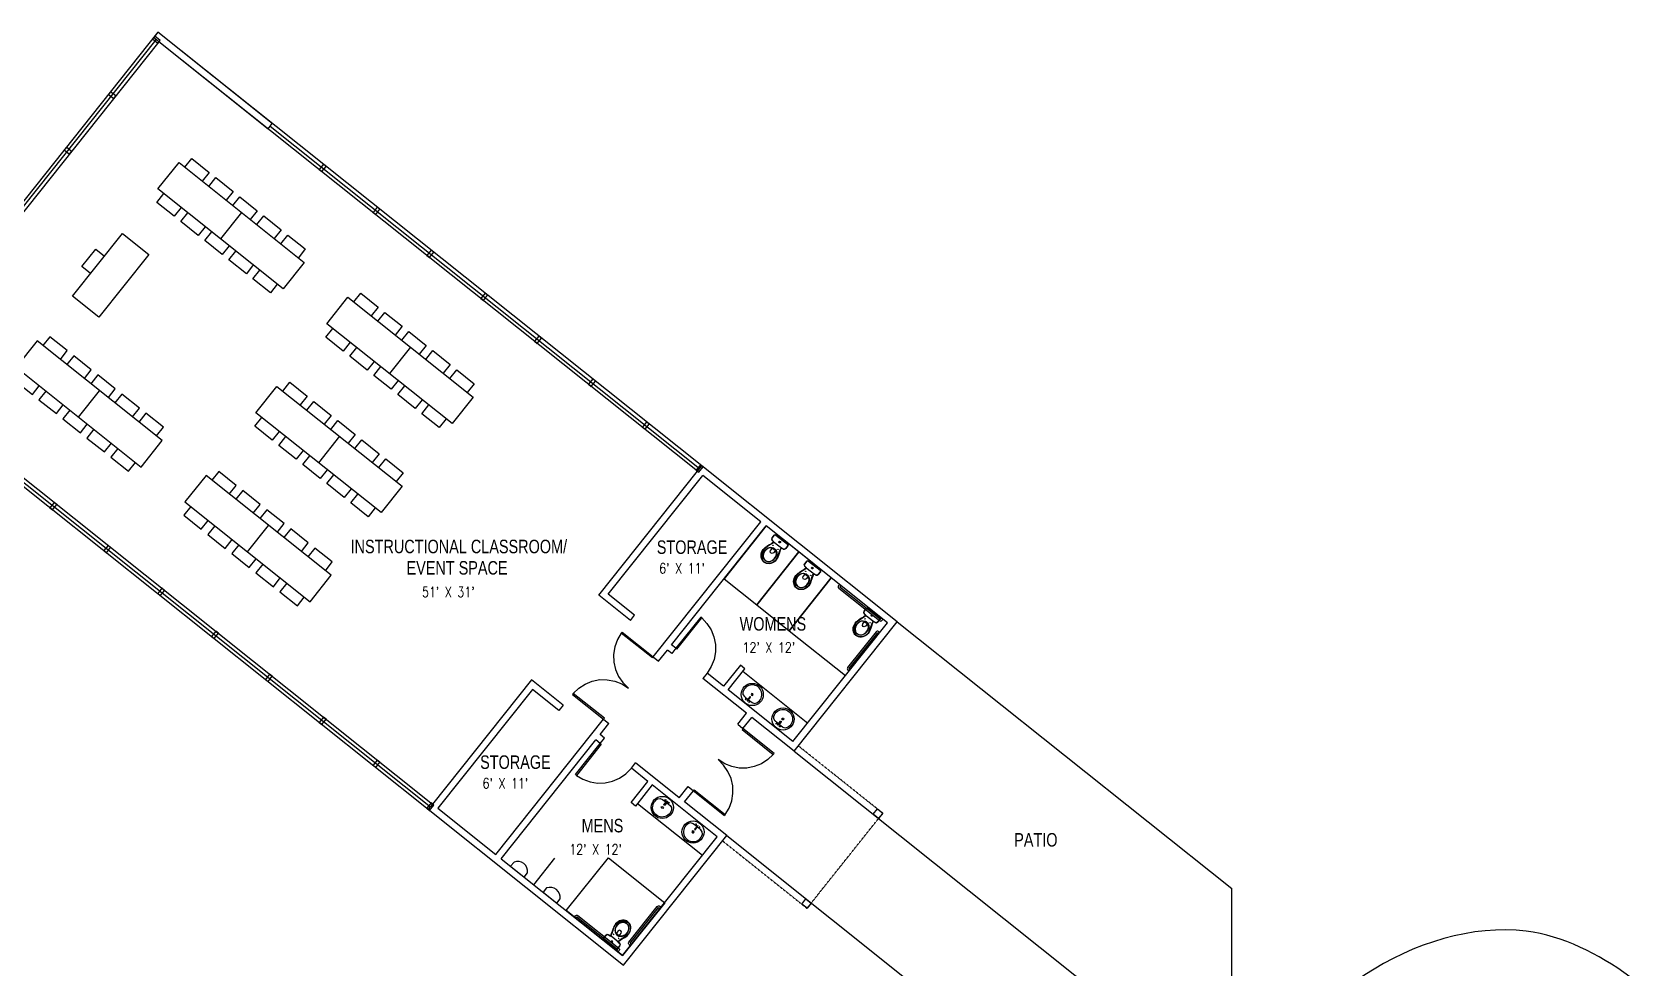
# Model space of a CAD drawing. Header units: inches. Extents: x -625442 to 34963, y -27993 to 66986.
# Drawn here: x 1300 to 2734, y 22266 to 23097 of the extents above; entities that cross this region are included whole.
import ezdxf

# ---------------------------------------------------------------- set-up
doc = ezdxf.new("R2010")
doc.units = ezdxf.units.IN
doc.header["$LTSCALE"] = 0.5
doc.header["$MEASUREMENT"] = 0
doc.linetypes.add('HIDDEN2', pattern=[0.1875, 0.125, -0.0625])
for name, color, linetype in [('0-TEXT', 30, 'Continuous'), ('A-FIXT', 63, 'Continuous'), ('P-ABOVE', 201, 'HIDDEN2'), ('P-BELOW-LIGHT', 143, 'Continuous'), ('P-CASEWORK', 140, 'Continuous'), ('P-DOOR', 51, 'Continuous'), ('P-FIXTURE', 63, 'Continuous'), ('P-FURNITURE', 201, 'Continuous'), ('P-WALL', 90, 'Continuous'), ('P-WINDOW', 213, 'Continuous')]:
    doc.layers.add(name, color=color, linetype=linetype)
doc.layers.add('A-WALL-PATT', color=111, linetype='Continuous', lineweight=13)
doc.styles.add('1-4T', font='Zap601Rm.ttf', dxfattribs={"width": 0.8, "height": 12})
doc.styles.add('sapa notes', font='romans.shx', dxfattribs={"width": 0.8})

# ---------------------------------------------------------------- blocks, each defined once
blk = doc.blocks.new('A$C468F4D8E')
at = {"layer": 'A-FIXT', "ltscale": 0.25}
for p, q in [((11.25, -1.5), (11.25, 0)), ((12.75, -1.5), (12.75, 0)), ((53.25, -1.5), (53.25, 0)), ((54.75, -1.5), (54.75, 0)), ((0, -5.25), (1.5, -5.25)), ((0, -6.75), (1.5, -6.75)), ((1.5, -53.25), (1.5, -6.75)), ((3, -53.25), (3, -6.75)), ((12.75, -1.5), (53.25, -1.5)), ((12.75, -3), (53.25, -3)), ((0, -53.25), (1.5, -53.25)), ((0, -54.75), (1.5, -54.75))]:
    blk.add_line(p, q, dxfattribs=at)
for centre, start, end in [((1.5, -6.75), 0, 90), ((12.75, -1.5), 180, 270), ((53.25, -1.5), 270, 0), ((1.5, -53.25), 270, 0)]:
    blk.add_arc(centre, 1.5, start, end, dxfattribs=at)

msp = doc.modelspace()

# ---------------------------------------------------------------- linework, layer by layer
at = {"layer": 'P-ABOVE'}
msp.add_lwpolyline([(1913.20894, 22378.90095), (1988.29754, 22319.04184), (2055.5772, 22403.52199), (1980.49756, 22463.34713)], dxfattribs=at)
at = {"layer": 'P-BELOW-LIGHT'}
for p, q in [((2068.36657, 22573.62137), (2365.92688, 22336.5186)), ((1976.75936, 22458.65564), (2272.09847, 22223.32277)), ((1916.93421, 22383.57601), (2118.04954, 22223.32277)), ((1712.71297, 22358.35501), (1712.70745, 22358.34808)), ((1745.42103, 22340.03009), (1764.11639, 22363.49247)), ((2365.92688, 22223.32277), (2365.92688, 22336.5186))]:
    msp.add_line(p, q, dxfattribs=at)
for points in [[(1894.74976, 22711.97323), (1411.41976, 23097.09142), (1168.38009, 22792.0804), (1651.71021, 22406.96212)], [(1891.01066, 22707.28061), (1412.37316, 23088.65987), (1176.81164, 22793.03381), (1655.44914, 22411.65454)]]:
    msp.add_lwpolyline(points, dxfattribs=at)
for points in [[(1943.55427, 22588.68424), (1980.94498, 22635.60901), (1952.00804, 22658.66662), (1914.61732, 22611.74185)], [(1972.49121, 22565.62663), (2009.88193, 22612.5514), (1980.94498, 22635.60901), (1943.55427, 22588.68424)], [(2022.54015, 22525.74851), (2059.93087, 22572.67328), (2009.88193, 22612.5514), (1972.49121, 22565.62663)], [(1861.79568, 22324.01667), (1824.40496, 22277.0919), (1774.35797, 22316.97248), (1811.74869, 22363.89725)]]:
    msp.add_lwpolyline(points, close=True, dxfattribs=at)
msp.add_spline([(2989.69576, 22112.62307), (2894.94644, 22118.8197), (2801.91579, 22185.9997), (2627.39861, 22298.64506), (2484.11788, 22259.9656), (2435.19958, 22229.82551), (2365.92688, 22223.32277)], degree=3, dxfattribs=at)
at = {"layer": 'P-CASEWORK'}
for p, q in [((1931.17098, 22529.52991), (1988.87536, 22483.52915)), ((1837.7073, 22412.23444), (1895.43177, 22366.25889))]:
    msp.add_line(p, q, dxfattribs=at)
at = {"layer": 'P-DOOR'}
for points in [[(1872.72619, 22549.25999), (1894.80519, 22576.94501), (1893.88745, 22577.67691), (1871.80845, 22549.99189)], [(1850.88948, 22541.39245), (1823.19522, 22563.45985), (1823.92674, 22564.3779), (1851.62099, 22542.31049)], [(1808.21769, 22487.84001), (1780.52344, 22509.90742), (1779.79192, 22508.98938), (1807.48618, 22486.92197)], [(1930.65964, 22477.82657), (1958.34466, 22455.74757), (1959.07656, 22456.6653), (1931.39154, 22478.7443)], [(1805.42487, 22464.79788), (1783.36905, 22437.09438), (1782.45071, 22437.82552), (1804.50652, 22465.52901)], [(1887.96545, 22424.292), (1915.65047, 22402.213), (1914.91856, 22401.29527), (1887.23355, 22423.37427)]]:
    msp.add_lwpolyline(points, close=True, dxfattribs=at)
for points in [[(1894.80519, 22576.94501), (1899.39577, 22572.03279), (1903.1015, 22566.32482), (1905.61646, 22560.06507), (1907.06263, 22553.40649), (1906.98115, 22546.71503), (1905.64696, 22540.02166), (1903.15107, 22533.75428), (1899.49347, 22527.91289)], [(1823.19522, 22563.45985), (1819.815, 22557.64802), (1817.47473, 22551.25768), (1816.41827, 22544.59484), (1816.4926, 22537.78143), (1818.06348, 22531.27646), (1820.85598, 22525.04885), (1824.68602, 22519.49544), (1829.55359, 22514.61623)], [(1780.52344, 22509.90742), (1785.43373, 22514.50006), (1791.14015, 22518.20818), (1797.39885, 22520.72576), (1804.05682, 22522.17472), (1810.74832, 22522.09604), (1817.44224, 22520.76465), (1823.71067, 22518.27138), (1829.55359, 22514.61623)], [(1958.34466, 22455.74757), (1953.43245, 22451.15699), (1947.72448, 22447.45126), (1941.46472, 22444.9363), (1934.80614, 22443.49012), (1928.11468, 22443.5716), (1921.42131, 22444.90579), (1915.15393, 22447.40169), (1909.31254, 22451.05928)], [(1783.36905, 22437.09438), (1789.1823, 22433.71659), (1795.57362, 22431.379), (1802.2369, 22430.32533), (1809.05028, 22430.40251), (1815.55459, 22431.97611), (1821.78104, 22434.77122), (1827.33284, 22438.60358), (1832.21001, 22443.47319)], [(1915.65047, 22402.213), (1919.03312, 22408.02342), (1921.37606, 22414.41278), (1922.43531, 22421.07518), (1922.36383, 22427.88862), (1920.79568, 22434.39425), (1918.00578, 22440.62303), (1914.17807, 22446.17804), (1909.31254, 22451.05928)]]:
    msp.add_lwpolyline(points, dxfattribs=at)
at = {"layer": 'P-FIXTURE'}
for points in [[(1958.99619, 22644.34288), (1957.47098, 22643.05665), (1955.91469, 22642.04534), (1952.40525, 22639.83864), (1949.99552, 22637.75629), (1948.35082, 22635.06434), (1947.715, 22632.0688), (1948.45381, 22629.22871), (1949.1591, 22627.91625), (1950.26123, 22626.78789), (1951.4542, 22626.08746), (1952.89101, 22625.69305), (1955.82437, 22625.60708), (1958.60229, 22626.89574), (1961.01202, 22628.97809), (1962.3507, 22631.91388), (1963.71804, 22635.82745), (1964.35629, 22637.57028), (1965.26947, 22639.34418)], [(1952.618, 22640.41958), (1954.96799, 22641.79907), (1952.618, 22640.41958)], [(1965.42248, 22639.22226), (1964.41847, 22637.02042), (1963.68938, 22634.84967), (1964.41847, 22637.02042), (1965.42248, 22639.22226), (1966.30943, 22638.76567), (1967.22748, 22638.03416), (1968.35827, 22637.88358), (1969.3958, 22638.55778), (1968.35827, 22637.88358), (1967.22748, 22638.03416), (1964.53553, 22639.67885), (1962.08742, 22641.62956), (1959.4863, 22643.70219), (1957.28202, 22645.95892), (1956.88275, 22647.02754), (1957.30825, 22648.18942), (1956.88275, 22647.02754), (1957.28202, 22645.95892), (1958.20007, 22645.2274), (1958.84318, 22644.4648), (1956.92113, 22642.99447), (1954.96799, 22641.79907), (1956.92113, 22642.99447), (1958.84318, 22644.4648)], [(1959.13704, 22650.48452), (1957.30825, 22648.18942), (1959.13704, 22650.48452)], [(1970.91615, 22642.34944), (1960.66468, 22650.51804), (1970.91615, 22642.34944)], [(1964.3728, 22644.81162), (1964.61907, 22643.86492), (1963.79429, 22643.77166), (1963.70102, 22644.59644), (1964.5258, 22644.6897)], [(1969.3958, 22638.55778), (1971.22459, 22640.85289), (1969.3958, 22638.55778)], [(1957.78429, 22639.05467), (1957.66237, 22638.90167), (1958.2744, 22638.41399), (1959.03943, 22637.80439), (1959.65146, 22637.31671), (1960.26349, 22636.82904), (1960.38541, 22636.98204), (1960.2324, 22637.10396), (1960.0483, 22637.50081), (1959.74229, 22637.74465), (1959.28327, 22638.1104), (1958.82425, 22638.47616), (1958.36523, 22638.84192), (1956.50049, 22639.32717), (1954.576, 22639.10955), (1952.46986, 22638.03608), (1950.7319, 22636.1689), (1949.57488, 22634.08898), (1949.24264, 22632.10232), (1949.61326, 22630.05592), (1950.28746, 22629.01839), (1951.23659, 22628.01195), (1952.27655, 22627.43344), (1953.43843, 22627.00793), (1955.51592, 22627.10363), (1957.37823, 22627.87109), (1959.14728, 22629.46334), (1960.57922, 22631.57435), (1961.1553, 22633.86702), (1960.96878, 22635.51658), (1960.38541, 22636.98204)], [(1960.26349, 22636.82904), (1958.55661, 22634.68694), (1957.36608, 22634.13465), (1956.3572, 22634.43824), (1955.683, 22635.47577), (1955.9555, 22636.75957), (1957.66237, 22638.90167)], [(1962.86947, 22632.25098), (1963.68938, 22634.84967), (1962.86947, 22632.25098)], [(1988.07398, 22627.42691), (1986.24519, 22625.13181), (1988.07398, 22627.42691)], [(1999.85309, 22619.29183), (1989.60162, 22627.46043), (1999.85309, 22619.29183)], [(1987.93313, 22621.28527), (1986.40792, 22619.99904), (1984.85163, 22618.98773), (1981.34219, 22616.78103), (1978.93246, 22614.69868), (1977.28776, 22612.00673), (1976.65194, 22609.0112), (1977.39075, 22606.1711), (1978.09604, 22604.85864), (1979.19818, 22603.73028), (1980.39115, 22603.02985), (1981.82795, 22602.63544), (1984.76131, 22602.54947), (1987.53923, 22603.83813), (1989.94896, 22605.92048), (1991.28764, 22608.85627), (1992.65498, 22612.76985), (1993.29324, 22614.51267), (1994.20642, 22616.28657)], [(1986.72123, 22615.99706), (1986.59931, 22615.84406), (1987.21134, 22615.35638), (1987.97637, 22614.74678), (1988.5884, 22614.2591), (1989.20043, 22613.77143), (1989.32235, 22613.92443), (1989.16934, 22614.04635), (1988.98525, 22614.4432), (1988.67923, 22614.68704), (1988.22021, 22615.0528), (1987.76119, 22615.41855), (1987.30217, 22615.78431), (1985.43743, 22616.26956), (1983.51295, 22616.05195), (1981.4068, 22614.97847), (1979.66884, 22613.1113), (1978.51182, 22611.03137), (1978.17958, 22609.04471), (1978.5502, 22606.99831), (1979.2244, 22605.96078), (1980.17353, 22604.95434), (1981.21349, 22604.37583), (1982.37537, 22603.95033), (1984.45287, 22604.04602), (1986.31517, 22604.81348), (1988.08422, 22606.40573), (1989.51617, 22608.51674), (1990.09224, 22610.80941), (1989.90572, 22612.45897), (1989.32235, 22613.92443)], [(1981.55494, 22617.36197), (1983.90493, 22618.74146), (1981.55494, 22617.36197)], [(1994.35942, 22616.16465), (1993.35541, 22613.96281), (1992.62633, 22611.79206), (1993.35541, 22613.96281), (1994.35942, 22616.16465), (1995.24638, 22615.70806), (1996.16442, 22614.97655), (1997.29521, 22614.82597), (1998.33274, 22615.50018), (1997.29521, 22614.82597), (1996.16442, 22614.97655), (1993.47247, 22616.62124), (1991.02436, 22618.57196), (1988.42324, 22620.64458), (1986.21897, 22622.90131), (1985.81969, 22623.96993), (1986.24519, 22625.13181), (1985.81969, 22623.96993), (1986.21897, 22622.90131), (1987.13701, 22622.16979), (1987.78012, 22621.40719), (1985.85807, 22619.93686), (1983.90493, 22618.74146), (1985.85807, 22619.93686), (1987.78012, 22621.40719)], [(1989.20043, 22613.77143), (1987.49356, 22611.62933), (1986.30302, 22611.07705), (1985.29415, 22611.38063), (1984.61994, 22612.41816), (1984.89244, 22613.70196), (1986.59931, 22615.84406)], [(1993.30974, 22621.75401), (1993.55601, 22620.80731), (1992.73123, 22620.71405), (1992.63797, 22621.53883), (1993.46275, 22621.63209)], [(1998.33274, 22615.50018), (2000.16153, 22617.79528), (1998.33274, 22615.50018)], [(1991.80641, 22609.19337), (1992.62633, 22611.79206), (1991.80641, 22609.19337)], [(2040.94183, 22585.30262), (2039.11304, 22583.00752), (2040.94183, 22585.30262)], [(2052.72094, 22577.16754), (2042.46947, 22585.33614), (2052.72094, 22577.16754)], [(2040.80098, 22579.16098), (2039.27577, 22577.87475), (2037.71948, 22576.86344), (2034.21004, 22574.65674), (2031.80031, 22572.57439), (2030.15561, 22569.88244), (2029.51979, 22566.8869), (2030.2586, 22564.04681), (2030.96389, 22562.73435), (2032.06603, 22561.60599), (2033.259, 22560.90556), (2034.6958, 22560.51115), (2037.62916, 22560.42518), (2040.40708, 22561.71384), (2042.81681, 22563.79619), (2044.15549, 22566.73198), (2045.52283, 22570.64555), (2046.16109, 22572.38837), (2047.07427, 22574.16228)], [(2039.58908, 22573.87277), (2039.46716, 22573.71976), (2040.07919, 22573.23209), (2040.84422, 22572.62249), (2041.45625, 22572.13481), (2042.06828, 22571.64714), (2042.1902, 22571.80014), (2042.03719, 22571.92206), (2041.8531, 22572.31891), (2041.54708, 22572.56275), (2041.08806, 22572.9285), (2040.62904, 22573.29426), (2040.17002, 22573.66002), (2038.30528, 22574.14527), (2036.3808, 22573.92765), (2034.27465, 22572.85417), (2032.53669, 22570.987), (2031.37967, 22568.90708), (2031.04743, 22566.92042), (2031.41805, 22564.87402), (2032.09225, 22563.83649), (2033.04138, 22562.83005), (2034.08134, 22562.25154), (2035.24322, 22561.82603), (2037.32071, 22561.92173), (2039.18302, 22562.68919), (2040.95207, 22564.28144), (2042.38402, 22566.39245), (2042.96009, 22568.68512), (2042.77357, 22570.33468), (2042.1902, 22571.80014)], [(2034.42279, 22575.23768), (2036.77278, 22576.61717), (2034.42279, 22575.23768)], [(2047.22727, 22574.04036), (2046.22326, 22571.83852), (2045.49418, 22569.66777), (2046.22326, 22571.83852), (2047.22727, 22574.04036), (2048.11423, 22573.58377), (2049.03227, 22572.85226), (2050.16306, 22572.70168), (2051.20059, 22573.37588), (2050.16306, 22572.70168), (2049.03227, 22572.85226), (2046.34032, 22574.49695), (2043.89221, 22576.44766), (2041.29109, 22578.52029), (2039.08682, 22580.77702), (2038.68754, 22581.84564), (2039.11304, 22583.00752), (2038.68754, 22581.84564), (2039.08682, 22580.77702), (2040.00486, 22580.0455), (2040.64797, 22579.2829), (2038.72592, 22577.81257), (2036.77278, 22576.61717), (2038.72592, 22577.81257), (2040.64797, 22579.2829)], [(2042.06828, 22571.64714), (2040.36141, 22569.50504), (2039.17087, 22568.95275), (2038.162, 22569.25634), (2037.48779, 22570.29387), (2037.76029, 22571.57767), (2039.46716, 22573.71976)], [(2044.67426, 22567.06908), (2045.49418, 22569.66777), (2044.67426, 22567.06908)], [(2046.17759, 22579.62972), (2046.42386, 22578.68302), (2045.59908, 22578.58976), (2045.50582, 22579.41454), (2046.3306, 22579.5078)], [(2051.20059, 22573.37588), (2053.02938, 22575.67099), (2051.20059, 22573.37588)], [(1820.23572, 22289.16948), (1822.15777, 22290.6398), (1824.11091, 22291.8352), (1822.15777, 22290.6398), (1820.23572, 22289.16948), (1820.87883, 22288.40687), (1821.79688, 22287.67536), (1822.19615, 22286.60674), (1821.77065, 22285.44486), (1822.19615, 22286.60674), (1821.79688, 22287.67536), (1819.5926, 22289.93208), (1817.14449, 22291.88279), (1814.54337, 22293.95542), (1811.85142, 22295.60012), (1810.72063, 22295.75069), (1809.6831, 22295.07649), (1810.72063, 22295.75069), (1811.85142, 22295.60012), (1812.76947, 22294.8686), (1813.65642, 22294.41201), (1814.66043, 22296.61385), (1815.38952, 22298.7846), (1814.66043, 22296.61385), (1813.65642, 22294.41201)], [(1813.80943, 22294.29009), (1814.72261, 22296.064), (1815.36086, 22297.80682), (1816.7282, 22301.72039), (1818.21989, 22304.53426), (1820.47661, 22306.73854), (1823.25453, 22308.0272), (1826.18789, 22307.94123), (1827.6247, 22307.54681), (1828.97067, 22306.72446), (1829.9198, 22305.71802), (1830.62509, 22304.40556), (1831.3639, 22301.56547), (1830.72808, 22298.56994), (1829.23639, 22295.75607), (1826.67365, 22293.79563), (1823.16422, 22291.58893), (1821.60792, 22290.57763), (1820.08271, 22289.2914)], [(1816.20944, 22301.38329), (1815.38952, 22298.7846), (1816.20944, 22301.38329)], [(1818.6935, 22296.65223), (1818.81541, 22296.80524), (1819.42744, 22296.31756), (1820.19248, 22295.70796), (1820.80451, 22295.22029), (1821.41653, 22294.73261), (1821.29461, 22294.5796), (1821.14161, 22294.70152), (1820.71367, 22294.79235), (1820.40766, 22295.03619), (1819.94864, 22295.40195), (1819.48962, 22295.76771), (1819.0306, 22296.13347), (1818.14121, 22297.84277), (1817.9236, 22299.76725), (1818.49968, 22302.05993), (1819.93162, 22304.17094), (1821.70067, 22305.76318), (1823.56298, 22306.53065), (1825.64047, 22306.62634), (1826.80235, 22306.20084), (1827.99532, 22305.50041), (1828.79144, 22304.61588), (1829.46564, 22303.57835), (1829.83626, 22301.53195), (1829.50402, 22299.54529), (1828.347, 22297.46537), (1826.60905, 22295.5982), (1824.5029, 22294.52472), (1822.85334, 22294.33819), (1821.29461, 22294.5796)], [(1821.41653, 22294.73261), (1823.1234, 22296.87471), (1823.3959, 22298.15851), (1822.8747, 22299.07412), (1821.71282, 22299.49962), (1820.52229, 22298.94734), (1818.81541, 22296.80524)], [(1807.85431, 22292.78138), (1809.6831, 22295.07649), (1807.85431, 22292.78138)], [(1818.41422, 22283.11623), (1808.16276, 22291.28483), (1818.41422, 22283.11623)], [(1814.5531, 22288.94457), (1815.53088, 22288.91591), (1815.43762, 22289.74069), (1814.61284, 22289.64743), (1814.7061, 22288.82265)], [(1821.77065, 22285.44486), (1819.94186, 22283.14975), (1821.77065, 22285.44486)], [(1826.4609, 22293.21469), (1824.11091, 22291.8352), (1826.4609, 22293.21469)]]:
    msp.add_lwpolyline(points, dxfattribs=at)
for points in [[(1957.96352, 22641.16325), (1957.93243, 22641.43818), (1958.32928, 22641.62227), (1958.23845, 22641.19434)], [(1960.66468, 22650.51804), (1959.93073, 22650.85271), (1959.13704, 22650.48452), (1959.93073, 22650.85271)], [(1963.67237, 22643.61865), (1963.30418, 22644.41235), (1963.79186, 22645.02437), (1964.64772, 22644.84271), (1964.8629, 22644.17094), (1964.37523, 22643.55891)], [(1971.22459, 22640.85289), (1971.40625, 22641.70876), (1970.91615, 22642.34944), (1971.40625, 22641.70876)], [(1961.40157, 22632.92032), (1960.06289, 22629.98453), (1957.92808, 22627.93327), (1955.66893, 22626.98171), (1953.31651, 22626.85493), (1952.15463, 22627.28043), (1951.11467, 22627.85894), (1950.16554, 22628.86538), (1949.49134, 22629.90291), (1949.08963, 22632.22424), (1949.5127, 22634.63883), (1951.03548, 22637.17778), (1953.59822, 22639.13821), (1956.04147, 22639.69293), (1958.45606, 22639.26985), (1958.91508, 22638.9041), (1959.52711, 22638.41642), (1959.98613, 22638.05066), (1960.44515, 22637.6849), (1961.39671, 22635.42575)], [(1962.76648, 22638.08661), (1962.67565, 22637.65868), (1962.40072, 22637.62759), (1962.36963, 22637.90252)], [(1989.60162, 22627.46043), (1988.86768, 22627.7951), (1988.07398, 22627.42691), (1988.86768, 22627.7951)], [(1990.33851, 22609.86271), (1988.99983, 22606.92692), (1986.86503, 22604.87566), (1984.60587, 22603.9241), (1982.25345, 22603.79732), (1981.09157, 22604.22282), (1980.05161, 22604.80133), (1979.10248, 22605.80777), (1978.42828, 22606.8453), (1978.02657, 22609.16663), (1978.44965, 22611.58123), (1979.97242, 22614.12017), (1982.53516, 22616.0806), (1984.97841, 22616.63532), (1987.393, 22616.21224), (1987.85202, 22615.84649), (1988.46405, 22615.35881), (1988.92307, 22614.99305), (1989.38209, 22614.62729), (1990.33365, 22612.36814)], [(1986.90046, 22618.10564), (1986.86938, 22618.38057), (1987.26622, 22618.56466), (1987.17539, 22618.13673)], [(1991.70342, 22615.029), (1991.61259, 22614.60107), (1991.33766, 22614.56998), (1991.30658, 22614.84491)], [(1992.60931, 22620.56105), (1992.24112, 22621.35474), (1992.7288, 22621.96676), (1993.58467, 22621.7851), (1993.79985, 22621.11333), (1993.31217, 22620.5013)], [(2000.16153, 22617.79528), (2000.3432, 22618.65115), (1999.85309, 22619.29183), (2000.3432, 22618.65115)], [(2042.46947, 22585.33614), (2041.73553, 22585.67081), (2040.94183, 22585.30262), (2041.73553, 22585.67081)], [(2043.20636, 22567.73842), (2041.86768, 22564.80263), (2039.73288, 22562.75137), (2037.47372, 22561.79981), (2035.1213, 22561.67303), (2033.95942, 22562.09853), (2032.91946, 22562.67704), (2031.97033, 22563.68348), (2031.29613, 22564.72101), (2030.89442, 22567.04234), (2031.31749, 22569.45693), (2032.84027, 22571.99588), (2035.40301, 22573.95631), (2037.84626, 22574.51103), (2040.26085, 22574.08795), (2040.71987, 22573.7222), (2041.3319, 22573.23452), (2041.79092, 22572.86876), (2042.24994, 22572.503), (2043.2015, 22570.24385)], [(2039.76831, 22575.98135), (2039.73723, 22576.25628), (2040.13407, 22576.44037), (2040.04324, 22576.01244)], [(2044.57127, 22572.90471), (2044.48044, 22572.47678), (2044.20551, 22572.44569), (2044.17443, 22572.72061)], [(2045.47716, 22578.43675), (2045.10897, 22579.23045), (2045.59665, 22579.84247), (2046.45251, 22579.66081), (2046.6677, 22578.98904), (2046.18002, 22578.37701)], [(2053.02938, 22575.67099), (2053.21105, 22576.52685), (2052.72094, 22577.16754), (2053.21105, 22576.52685)], [(1933.44782, 22505.20172), (1933.54109, 22504.37694), (1934.21286, 22504.59212), (1934.15068, 22505.14198)], [(1937.56929, 22506.92075), (1935.1309, 22503.86061), (1935.19308, 22503.31075), (1935.74293, 22503.37293), (1938.18132, 22506.43307), (1938.11914, 22506.98292)], [(1936.50796, 22502.76333), (1936.60123, 22501.93855), (1937.273, 22502.15374), (1937.21082, 22502.70359)], [(1940.19177, 22509.58404), (1939.3359, 22509.7657), (1938.72631, 22509.00067), (1939.0945, 22508.20698), (1939.95036, 22508.02531), (1940.55996, 22508.79035)], [(1961.59256, 22482.7664), (1960.76774, 22482.6735), (1960.82779, 22483.37633), (1961.37767, 22483.43827)], [(1965.40887, 22484.7276), (1962.96914, 22481.66853), (1962.41926, 22481.60659), (1962.35733, 22482.15647), (1964.79705, 22485.21554), (1965.34693, 22485.27748)], [(1967.4207, 22487.87769), (1967.78854, 22487.08384), (1967.17861, 22486.31907), (1966.32282, 22486.50111), (1965.95498, 22487.29496), (1966.56491, 22488.05973)], [(1964.65163, 22480.32668), (1963.82681, 22480.23378), (1963.88686, 22480.93661), (1964.43674, 22480.99854)], [(1861.17432, 22411.04625), (1863.61271, 22414.10639), (1864.16256, 22414.16856), (1864.22474, 22413.61871), (1861.78635, 22410.55857), (1861.2365, 22410.49639)], [(1861.92963, 22415.4475), (1862.75441, 22415.54076), (1862.69467, 22414.8379), (1862.14482, 22414.77573)], [(1864.98977, 22413.00911), (1865.81455, 22413.10237), (1865.75481, 22412.39951), (1865.20496, 22412.33734)], [(1859.16387, 22407.89528), (1858.79568, 22408.68897), (1859.40528, 22409.454), (1860.26114, 22409.27234), (1860.62933, 22408.47865), (1860.01974, 22407.71361)], [(1886.40227, 22386.20082), (1887.25822, 22386.01953), (1887.86748, 22386.78484), (1887.49895, 22387.57837), (1886.643, 22387.75966), (1886.03374, 22386.99435)], [(1889.02359, 22388.86526), (1891.46064, 22391.92647), (1891.39823, 22392.47629), (1890.8484, 22392.41388), (1888.41135, 22389.35267), (1888.47377, 22388.80285)], [(1890.0831, 22393.02314), (1889.98948, 22393.84788), (1889.3178, 22393.6324), (1889.38022, 22393.08258)], [(1893.14431, 22390.58609), (1893.05068, 22391.41083), (1892.379, 22391.19535), (1892.44142, 22390.64553)], [(1825.48068, 22294.49606), (1828.04342, 22296.4565), (1829.5662, 22298.99544), (1829.98927, 22301.41003), (1829.58756, 22303.73136), (1828.91336, 22304.76889), (1828.11724, 22305.65341), (1826.92427, 22306.35384), (1825.76239, 22306.77935), (1823.40997, 22306.65256), (1821.15082, 22305.701), (1819.01601, 22303.64974), (1817.67733, 22300.71395), (1817.68219, 22298.20853), (1818.63375, 22295.94937), (1819.09277, 22295.58361), (1819.7048, 22295.09594), (1820.16382, 22294.73018), (1820.62284, 22294.36442), (1823.03743, 22293.94135)], [(1808.16276, 22291.28483), (1807.67265, 22291.92552), (1807.85431, 22292.78138), (1807.67265, 22291.92552)], [(1815.55954, 22289.8937), (1814.70367, 22290.07536), (1814.216, 22289.46334), (1814.58419, 22288.66964), (1815.28705, 22288.6099), (1815.77472, 22289.22193)], [(1816.67818, 22296.00668), (1816.40325, 22295.9756), (1816.31242, 22295.54766), (1816.70927, 22295.73176)], [(1819.94186, 22283.14975), (1819.14817, 22282.78156), (1818.41422, 22283.11623), (1819.14817, 22282.78156)], [(1820.74962, 22292.012), (1821.14647, 22292.1961), (1821.11538, 22292.47102), (1820.84045, 22292.43994)]]:
    msp.add_lwpolyline(points, close=True, dxfattribs=at)
for points in [[(1936.35253, 22504.13796), (1939.41266, 22501.69958), (1941.58342, 22500.97049), (1943.75174, 22501.49412, 1.5299277291), (1931.26735, 22510.94166), (1931.36304, 22508.86416), (1932.68036, 22507.06403), (1935.7405, 22504.62564)], [(1962.96726, 22482.92124), (1959.90819, 22485.36096), (1958.71364, 22487.31463), (1958.74084, 22489.54511, -1.5299277291), (1970.73316, 22479.48031), (1968.6866, 22479.11058), (1966.63815, 22479.99357), (1963.57907, 22482.43329)], [(1863.61514, 22412.85367), (1866.67528, 22410.41529), (1867.87068, 22408.46214), (1867.84445, 22406.23165, -1.5299277291), (1855.84774, 22416.29121), (1857.89414, 22416.66183), (1859.94297, 22415.77974), (1863.00311, 22413.34135)], [(1890.23914, 22391.64858), (1887.17794, 22394.08563), (1885.00686, 22394.81376), (1882.83877, 22394.28919, 1.5299277291), (1895.32729, 22384.84711), (1895.23069, 22386.92456), (1893.91258, 22388.72411), (1890.85138, 22391.16117)]]:
    msp.add_lwpolyline(points, format="xyb", dxfattribs=at)
for points in [[(1736.95877, 22346.69593), (1740.00675, 22350.52111, 0.5644591296), (1727.9192, 22360.15274), (1724.87122, 22356.32757)], [(1765.89571, 22323.63833), (1768.94369, 22327.4635, 0.5644591296), (1756.85615, 22337.09513), (1753.80816, 22333.26996)]]:
    msp.add_lwpolyline(points, format="xyb", close=True, dxfattribs=at)
for centre in [(1939.60043, 22508.96029), (1966.94443, 22487.16221), (1859.63982, 22408.61096), (1886.99334, 22386.82483)]:
    msp.add_circle(centre, 9.8561, dxfattribs=at)
at = {"layer": 'P-FIXTURE', "extrusion": (0, 0, -1)}
for centre in [(1955.273, 22633.23455), (1955.273, 22633.23455), (1984.20995, 22610.17695), (1984.20995, 22610.17695), (2037.0778, 22568.05265), (2037.0778, 22568.05265)]:
    msp.add_ellipse(centre, major_axis=(-5.33256, -6.69229), ratio=0.8642807949, start_param=4.2306428565, end_param=8.335727786, dxfattribs=at)
at = {"layer": 'P-FIXTURE'}
msp.add_ellipse((1823.8059, 22300.39972), major_axis=(5.33256, 6.69229), ratio=0.8642807949, start_param=4.2306428565, end_param=8.335727786, dxfattribs=at)
msp.add_ellipse((1823.8059, 22300.39972), major_axis=(5.33256, 6.69229), ratio=0.8642807949, start_param=4.2306428565, end_param=8.335727786, dxfattribs=at)
at = {"layer": 'P-FURNITURE'}
for p, q in [((1522.71239, 22869.27963), (1411.49091, 22957.91846)), ((1485.79895, 22937.05988), (1467.10165, 22913.59904)), ((1403.3834, 22899.61009), (1359.06398, 22843.99935)), ((1672.86176, 22749.61691), (1561.64028, 22838.25574)), ((1415.25628, 22734.44675), (1304.03479, 22823.08559)), ((1635.94832, 22817.39716), (1617.25102, 22793.93632)), ((1340.94824, 22755.30533), (1359.64554, 22778.76617)), ((1609.78506, 22670.47005), (1498.56357, 22759.10888)), ((1572.87161, 22738.25031), (1554.17432, 22714.78947)), ((1565.40565, 22614.78404), (1454.18417, 22703.42287)), ((1491.09761, 22635.64261), (1509.79491, 22659.10345))]:
    msp.add_line(p, q, dxfattribs=at)
at = {"layer": 'P-FURNITURE', "flags": 128}
for points in [[(1435.3613, 22977.25656), (1441.5454, 22985.0162), (1457.06468, 22972.64799), (1450.88058, 22964.88835)], [(1411.49091, 22957.91846), (1430.18821, 22981.3793), (1541.40969, 22892.74047), (1522.71239, 22869.27963)], [(1456.7003, 22960.25027), (1462.88441, 22968.00991), (1478.40369, 22955.6417), (1472.21958, 22947.88206)], [(1432.18328, 22941.42751), (1425.99917, 22933.66787), (1410.4799, 22946.03608), (1416.664, 22953.79572)], [(1478.03931, 22943.24399), (1484.22341, 22951.00362), (1499.74269, 22938.63542), (1493.55859, 22930.87578)], [(1453.52228, 22924.42123), (1447.33818, 22916.66159), (1431.8189, 22929.0298), (1438.00301, 22936.78943)], [(1499.37832, 22926.2377), (1505.56242, 22933.99734), (1521.0817, 22921.62913), (1514.89759, 22913.86949)], [(1359.06398, 22843.99935), (1335.60314, 22862.69665), (1379.92256, 22918.30739), (1403.3834, 22899.61009)], [(1474.86129, 22907.41494), (1468.67718, 22899.6553), (1453.15791, 22912.02351), (1459.34201, 22919.78315)], [(1520.71732, 22909.23141), (1526.90143, 22916.99105), (1542.4207, 22904.62284), (1536.2366, 22896.8632)], [(1351.57875, 22882.74238), (1343.81911, 22888.92649), (1356.18732, 22904.44576), (1363.94696, 22898.26166)], [(1496.20029, 22890.40865), (1490.01619, 22882.64901), (1474.49691, 22895.01722), (1480.68102, 22902.77686)], [(1517.5393, 22873.40236), (1511.35519, 22865.64272), (1495.83592, 22878.01093), (1502.02002, 22885.77057)], [(1561.64028, 22838.25574), (1580.33758, 22861.71658), (1691.55906, 22773.07775), (1672.86176, 22749.61691)], [(1585.51067, 22857.59384), (1591.69478, 22865.35348), (1607.21405, 22852.98527), (1601.02995, 22845.22563)], [(1606.84968, 22840.58756), (1613.03378, 22848.34719), (1628.55306, 22835.97899), (1622.36895, 22828.21935)], [(1582.33265, 22821.7648), (1576.14854, 22814.00516), (1560.62927, 22826.37337), (1566.81337, 22834.133)], [(1628.18868, 22823.58127), (1634.37279, 22831.34091), (1649.89206, 22818.9727), (1643.70796, 22811.21306)], [(1304.03479, 22823.08559), (1285.33749, 22799.62475), (1396.55898, 22710.98591), (1415.25628, 22734.44675)], [(1324.72716, 22806.59464), (1330.91127, 22814.35428), (1315.39199, 22826.72249), (1309.20789, 22818.96285)], [(1603.67165, 22804.75851), (1597.48755, 22796.99887), (1581.96827, 22809.36708), (1588.15238, 22817.12672)], [(1649.52769, 22806.57498), (1655.71179, 22814.33462), (1671.23107, 22801.96641), (1665.04696, 22794.20677)], [(1346.06617, 22789.58835), (1352.25027, 22797.34799), (1336.731, 22809.7162), (1330.54689, 22801.95656)], [(1625.01066, 22787.75222), (1618.82656, 22779.99258), (1603.30728, 22792.36079), (1609.49138, 22800.12043)], [(1290.51059, 22795.50201), (1284.32648, 22787.74237), (1299.84576, 22775.37416), (1306.02986, 22783.1338)], [(1367.40517, 22772.58206), (1373.58928, 22780.3417), (1358.07, 22792.70991), (1351.8859, 22784.95027)], [(1522.43397, 22778.44699), (1528.61807, 22786.20663), (1544.13735, 22773.83842), (1537.95324, 22766.07878)], [(1670.86669, 22789.56869), (1677.0508, 22797.32833), (1692.57007, 22784.96012), (1686.38597, 22777.20049)], [(1311.84959, 22778.49572), (1305.66549, 22770.73608), (1321.18476, 22758.36787), (1327.36887, 22766.12751)], [(1388.74418, 22755.57578), (1394.92828, 22763.33542), (1379.40901, 22775.70362), (1373.2249, 22767.94399)], [(1498.56357, 22759.10888), (1517.26087, 22782.56972), (1628.48236, 22693.93089), (1609.78506, 22670.47005)], [(1646.34967, 22770.74593), (1640.16556, 22762.98629), (1624.64628, 22775.3545), (1630.83039, 22783.11414)], [(1333.1886, 22761.48943), (1327.00449, 22753.7298), (1342.52377, 22741.36159), (1348.70787, 22749.12123)], [(1410.08319, 22738.56949), (1416.26729, 22746.32913), (1400.74801, 22758.69734), (1394.56391, 22750.9377)], [(1543.77297, 22761.4407), (1549.95708, 22769.20034), (1565.47635, 22756.83213), (1559.29225, 22749.07249)], [(1667.68867, 22753.73965), (1661.50457, 22745.98001), (1645.98529, 22758.34822), (1652.16939, 22766.10785)], [(1354.5276, 22744.48315), (1348.3435, 22736.72351), (1363.86278, 22724.3553), (1370.04688, 22732.11494)], [(1519.25594, 22742.61794), (1513.07184, 22734.8583), (1497.55256, 22747.22651), (1503.73667, 22754.98615)], [(1565.11198, 22744.43441), (1571.29608, 22752.19405), (1586.81536, 22739.82584), (1580.63125, 22732.0662)], [(1375.86661, 22727.47686), (1369.6825, 22719.71722), (1385.20178, 22707.34901), (1391.38589, 22715.10865)], [(1540.59495, 22725.61165), (1534.41084, 22717.85201), (1518.89157, 22730.22022), (1525.07567, 22737.97986)], [(1586.45098, 22727.42813), (1592.63509, 22735.18776), (1608.15436, 22722.81955), (1601.97026, 22715.05992)], [(1561.93395, 22708.60536), (1555.74985, 22700.84573), (1540.23057, 22713.21393), (1546.41468, 22720.97357)], [(1607.78999, 22710.42184), (1613.97409, 22718.18148), (1629.49337, 22705.81327), (1623.30926, 22698.05363)], [(1454.18417, 22703.42287), (1435.48687, 22679.96203), (1546.70835, 22591.3232), (1565.40565, 22614.78404)], [(1474.87654, 22686.93192), (1481.06064, 22694.69156), (1465.54136, 22707.05977), (1459.35726, 22699.30013)], [(1583.27296, 22691.59908), (1577.08885, 22683.83944), (1561.56958, 22696.20765), (1567.75368, 22703.96729)], [(1496.21554, 22669.92563), (1502.39965, 22677.68527), (1486.88037, 22690.05348), (1480.69626, 22682.29384)], [(1604.61196, 22674.59279), (1598.42786, 22666.83315), (1582.90858, 22679.20136), (1589.09269, 22686.961)], [(1440.65996, 22675.83929), (1434.47586, 22668.07965), (1449.99513, 22655.71144), (1456.17924, 22663.47108)], [(1517.55455, 22652.91935), (1523.73865, 22660.67899), (1508.21937, 22673.04719), (1502.03527, 22665.28756)], [(1461.99896, 22658.833), (1455.81486, 22651.07337), (1471.33414, 22638.70516), (1477.51824, 22646.4648)], [(1538.89355, 22635.91306), (1545.07766, 22643.6727), (1529.55838, 22656.04091), (1523.37428, 22648.28127)], [(1483.33797, 22641.82672), (1477.15387, 22634.06708), (1492.67314, 22621.69887), (1498.85725, 22629.45851)], [(1560.23256, 22618.90677), (1566.41666, 22626.66641), (1550.89739, 22639.03462), (1544.71328, 22631.27498)], [(1504.67698, 22624.82043), (1498.49287, 22617.06079), (1514.01215, 22604.69258), (1520.19625, 22612.45222)], [(1526.01598, 22607.81414), (1519.83188, 22600.0545), (1535.35115, 22587.6863), (1541.53526, 22595.44593)]]:
    msp.add_lwpolyline(points, dxfattribs=at)
at = {"layer": 'P-WALL'}
for p, q in [((1891.01066, 22707.28061), (1894.74976, 22711.97323)), ((1831.31208, 22574.59146), (1835.05115, 22579.28394)), ((1851.62099, 22542.31049), (1856.31347, 22538.57142)), ((1868.06843, 22545.30023), (1864.15864, 22548.41698)), ((1871.80845, 22549.99189), (1867.89771, 22553.10945)), ((1871.80845, 22549.99189), (1868.06843, 22545.30023)), ((1899.49793, 22527.9184), (1895.75806, 22523.22703)), ((1914.17234, 22516.22026), (1899.49793, 22527.9184)), ((1934.53406, 22492.31617), (1895.75806, 22523.22703)), ((1975.80693, 22467.08641), (1918.08206, 22513.10351)), ((1771.48537, 22499.50986), (1767.74629, 22494.81738)), ((1807.48618, 22486.92197), (1812.17865, 22483.1829)), ((1926.70063, 22482.48534), (1934.53406, 22492.31617)), ((1931.39311, 22478.74627), (1939.22575, 22488.57611)), ((1976.75931, 22458.65568), (1939.22575, 22488.57611)), ((1804.50516, 22465.5273), (1800.577, 22468.65875)), ((1808.24328, 22470.22059), (1804.31709, 22473.35041)), ((1804.50516, 22465.5273), (1808.24458, 22470.22223)), ((1926.70063, 22482.48534), (1931.39311, 22478.74627)), ((1832.19464, 22443.4538), (1835.94346, 22448.16062)), ((1846.88516, 22431.77588), (1832.19464, 22443.4538)), ((1874.70891, 22417.23653), (1835.93292, 22448.14739)), ((1908.5412, 22382.66897), (1850.79623, 22428.66085)), ((1874.70187, 22417.22769), (1882.56581, 22427.09682)), ((1882.56581, 22427.09682), (1887.25829, 22423.35775)), ((1655.44914, 22411.65454), (1651.71021, 22406.96212)), ((1879.39434, 22413.48862), (1887.25829, 22423.35775)), ((1916.93416, 22383.57605), (1879.4006, 22413.49648))]:
    msp.add_line(p, q, dxfattribs=at)
for points in [[(1411.43478, 23087.48731), (1413.30429, 23089.83357), (1408.61173, 23093.57261), (1406.74223, 23091.22635)], [(1407.68167, 23092.40012), (1509.27379, 23011.44927), (1513.01283, 23016.14183), (1411.42071, 23097.09267)], [(1372.17604, 23038.21565), (1374.04555, 23040.56192), (1369.353, 23044.30095), (1367.48349, 23041.95469)], [(1332.91608, 22988.94498), (1334.78559, 22991.29124), (1330.09303, 22995.03027), (1328.22352, 22992.68401)], [(1554.79128, 22975.18086), (1557.13754, 22973.31135), (1560.87658, 22978.00391), (1558.53031, 22979.87341)], [(1602.65503, 22937.04294), (1605.00129, 22935.17343), (1608.74033, 22939.86599), (1606.39406, 22941.73549)], [(1650.51875, 22898.90498), (1652.86501, 22897.03548), (1656.60405, 22901.72803), (1654.25779, 22903.59754)], [(1698.38253, 22860.7671), (1700.72879, 22858.89759), (1704.46783, 22863.59015), (1702.12157, 22865.45965)], [(1746.24628, 22822.62912), (1748.59254, 22820.75961), (1752.33158, 22825.45217), (1749.98532, 22827.32168)], [(1794.11, 22784.49116), (1796.45626, 22782.62166), (1800.1953, 22787.31421), (1797.84904, 22789.18372)], [(1841.97372, 22746.35321), (1844.31999, 22744.4837), (1848.05902, 22749.17626), (1845.71276, 22751.04576)], [(1889.83756, 22708.2154), (1892.18382, 22706.34589), (1895.92286, 22711.03845), (1893.5766, 22712.90795)], [(1315.49356, 22674.85807), (1317.83982, 22672.98856), (1321.57885, 22677.68112), (1319.23259, 22679.55063)], [(1363.35731, 22636.72015), (1365.70357, 22634.85064), (1369.44261, 22639.5432), (1367.09634, 22641.41271)], [(1411.22103, 22598.58219), (1413.56729, 22596.71269), (1417.30633, 22601.40524), (1414.96006, 22603.27475)], [(1459.08481, 22560.44431), (1461.43107, 22558.5748), (1465.17011, 22563.26736), (1462.82384, 22565.13687)], [(1506.94856, 22522.30633), (1509.29482, 22520.43683), (1513.03386, 22525.12938), (1510.68759, 22526.99889)], [(1554.81228, 22484.16838), (1557.15854, 22482.29887), (1560.89758, 22486.99142), (1558.55132, 22488.86093)], [(1602.676, 22446.03042), (1605.02226, 22444.16091), (1608.7613, 22448.85347), (1606.41504, 22450.72298)], [(1650.53984, 22407.89261), (1652.8861, 22406.0231), (1656.62514, 22410.71566), (1654.27887, 22412.58516)]]:
    msp.add_lwpolyline(points, close=True, dxfattribs=at)
for points in [[(1831.31208, 22574.59146), (1803.15722, 22597.02589), (1891.01066, 22707.28061)], [(1835.05115, 22579.28394), (1811.58877, 22597.9793), (1895.70319, 22703.5416)], [(1851.62099, 22542.31049), (1947.32096, 22662.41246), (1895.70319, 22703.5416)], [(1976.75931, 22458.65568), (2068.36657, 22573.62137), (1894.74309, 22711.96486)], [(1867.89771, 22553.10945), (1952.00804, 22658.66662)], [(1975.78285, 22467.10561), (2059.93502, 22572.66797), (1952.00804, 22658.66662)], [(1856.31347, 22538.57142), (1864.15864, 22548.41698)], [(1918.08206, 22513.10351), (1933.04052, 22531.87615), (1929.13012, 22534.99205), (1914.17234, 22516.22026)], [(1771.48537, 22499.50986), (1743.3305, 22521.94429), (1655.44914, 22411.65454)], [(1767.74629, 22494.81738), (1744.28391, 22513.51274), (1660.14167, 22407.91553)], [(1660.14167, 22407.91553), (1711.75944, 22366.7864), (1807.48618, 22486.92197)], [(1804.33349, 22473.33734), (1812.17865, 22483.1829)], [(1716.44652, 22363.04056), (1800.59442, 22468.64486)], [(1850.79623, 22428.66085), (1835.83777, 22409.8882), (1831.92737, 22413.0041), (1846.88516, 22431.77588)], [(1651.71021, 22406.96212), (1825.3269, 22268.61036), (1916.93416, 22383.57605)], [(2050.88656, 22407.26127), (2055.5772, 22403.52199), (2051.83792, 22398.83135), (2047.14728, 22402.57063), (2050.88656, 22407.26127)], [(1716.44652, 22363.04055), (1824.3735, 22277.0419), (1908.52566, 22382.60426)], [(1987.34618, 22327.47176), (1992.03682, 22323.73248), (1988.29754, 22319.04184), (1983.6069, 22322.78112), (1987.34618, 22327.47176)]]:
    msp.add_lwpolyline(points, dxfattribs=at)
at = {"layer": 'P-WINDOW'}
for p, q in [((1174.4654, 22794.90334), (1410.02692, 23090.52941)), ((1511.14332, 23013.79557), (1892.88021, 22709.62692)), ((1271.84655, 22713.47398), (1653.57968, 22409.30833))]:
    msp.add_line(p, q, dxfattribs=at)

# ---------------------------------------------------------------- block references
at = {"layer": 'A-WALL-PATT', "ltscale": 0.25, "rotation": 231.4513719595901}
msp.add_blockref('A$C468F4D8E', (2059.93599, 22572.66919), dxfattribs=at)
at = {"layer": 'A-WALL-PATT', "ltscale": 0.25, "xscale": -1, "rotation": 231.4513719595851}
msp.add_blockref('A$C468F4D8E', (1824.41008, 22277.08782), dxfattribs=at)

# ---------------------------------------------------------------- texts
at = {"layer": '0-TEXT', "width": 0.8}
for s, height, style, p in [('INSTRUCTIONAL CLASSROOM/', 11.988, '1-4T', (1582.65299, 22634.40375)), ('STORAGE', 11.988, '1-4T', (1854.78269, 22633.82892)), ('EVENT SPACE', 11.988, '1-4T', (1632.38771, 22615.46251)), ("6' X 11'", 8.991, 'sapa notes', (1856.90053, 22616.48792)), ("51' X 31'", 8.991, 'sapa notes', (1646.14179, 22595.51239)), ('WOMENS', 11.988, '1-4T', (1928.40318, 22565.69032)), ("12' X 12'", 8.991, 'sapa notes', (1930.9778, 22546.11949)), ('STORAGE', 11.988, '1-4T', (1697.79245, 22442.88252)), ("6' X 11'", 8.991, 'sapa notes', (1699.91028, 22425.54153)), ('MENS', 11.988, '1-4T', (1787.96909, 22386.49046)), ('PATIO', 11.988, '1-4T', (2172.40776, 22373.89191)), ("12' X 12'", 8.991, 'sapa notes', (1777.0229, 22366.91963))]:
    msp.add_text(s, height=height, dxfattribs=dict(at, style=style)).set_placement(p)

doc.saveas('drawing.dxf')
